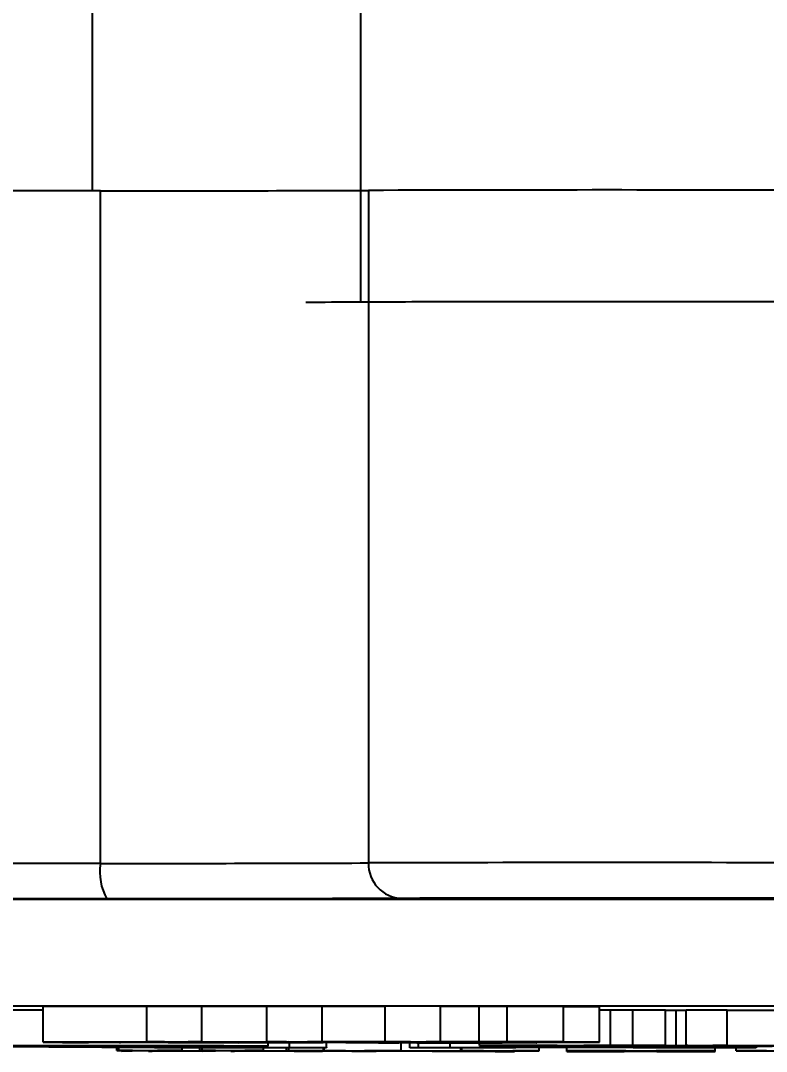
# Model space of a CAD drawing. Header units: millimetres. Extents: x 2404 to 4548, y 1024 to 2541.
# Drawn here: x 3253.95 to 3275.02, y 1179.11 to 1208.23 of the extents above; entities that cross this region are included whole.
import ezdxf

# ---------------------------------------------------------------- set-up
doc = ezdxf.new("R2010")
doc.units = ezdxf.units.MM
doc.layers.add('AM_5', color=3, linetype='Continuous', lineweight=25)
doc.styles.add('SLDTEXTSTYLE1', font='txt.shx', dxfattribs={"width": 0.7, "bigfont": 'gbcbig.shx'})
doc.dimstyles.new('SLDDIMSTYLE12$0', dxfattribs={"dimtxt": 12, "dimasz": 10, "dimexe": 0, "dimexo": 0.0625, "dimgap": 0.875, "dimtad": 1, "dimdec": 1, "dimlfac": 1.8, "dimrnd": 1e-09, "dimzin": 12, "dimdsep": 46, "dimtxsty": 'SLDTEXTSTYLE1', "dimcen": 0.09, "dimdle": 8.16, "dimclrd": 3, "dimclre": 3, "dimadec": 0, "dimazin": 3, "dimtfac": 1, "dimtdec": 1, "dimtofl": 0, "dimtmove": 0, "dimatfit": 3, "dimfxl": 0, "dimfrac": 2, "dimtolj": 1, "dimlwd": 5, "dimlwe": 5, "dimarcsym": 0})

# ---------------------------------------------------------------- blocks, each defined once
blk = doc.blocks.new('*D73')
at = {"layer": 'AM_5', "color": 3, "lineweight": 5, "transparency": 16777216}
blk.add_line((3270.29, 1420.725), (3082.297, 1420.725), dxfattribs=at)
at = {"layer": 'AM_5', "color": 3, "linetype": 'Continuous', "lineweight": 5, "transparency": 16777216}
for p, q in [((3082.297, 1410.725), (3082.297, 1189.113)), ((3224.545, 1179.113), (3082.297, 1179.113))]:
    blk.add_line(p, q, dxfattribs=at)
at = {"layer": 'AM_5', "color": 3, "transparency": 16777216}
for points in [[(3080.63, 1410.725), (3083.964, 1410.725), (3082.297, 1420.725)], [(3080.63, 1189.113), (3083.964, 1189.113), (3082.297, 1179.113)]]:
    blk.add_solid(points, dxfattribs=at)
at = {"layer": 'Defpoints', "color": 0, "transparency": 16777216}
for p in [(3270.353, 1420.725), (3082.297, 1179.113), (3224.607, 1179.113)]:
    blk.add_point(p, dxfattribs=at)
at = {"layer": 'AM_5', "color": 0, "transparency": 16777216, "insert": (3075.422, 1246.395), "char_height": 12, "attachment_point": 5, "rotation": 90, "style": 'SLDTEXTSTYLE1'}
blk.add_mtext('\\A1;245', dxfattribs=at)

msp = doc.modelspace()

# ---------------------------------------------------------------- linework, layer by layer
at = {"color": 7, "linetype": 'Continuous', "lineweight": 25}
for p, q in [((3255.977, 1203.421), (3255.977, 1234.849)), ((3263.547, 1234.111), (3263.547, 1200.277)), ((3256.204, 1184.421), (3256.204, 1203.421)), ((3263.777, 1203.435), (3263.777, 1184.435)), ((3257.512, 1180.377), (3254.584, 1180.376)), ((3254.584, 1179.376), (3254.584, 1180.376)), ((3259.071, 1180.382), (3257.512, 1180.383)), ((3257.512, 1179.383), (3257.512, 1180.383)), ((3259.071, 1179.382), (3259.071, 1180.382)), ((3260.902, 1180.378), (3259.071, 1180.378)), ((3262.464, 1180.383), (3260.902, 1180.384)), ((3260.902, 1179.384), (3260.902, 1180.384)), ((3262.464, 1179.383), (3262.464, 1180.383)), ((3264.251, 1180.38), (3262.464, 1180.379)), ((3265.808, 1180.385), (3264.251, 1180.386)), ((3264.251, 1179.386), (3264.251, 1180.386)), ((3265.808, 1179.385), (3265.808, 1180.385)), ((3266.905, 1180.381), (3265.808, 1180.38)), ((3267.691, 1180.383), (3266.905, 1180.381)), ((3266.905, 1179.381), (3266.905, 1180.381)), ((3269.288, 1180.381), (3267.691, 1180.383)), ((3267.691, 1179.383), (3267.691, 1180.383)), ((3269.288, 1179.381), (3269.288, 1180.381)), ((3270.303, 1180.373), (3269.288, 1180.375)), ((3270.303, 1179.373), (3270.303, 1180.373)), ((3270.612, 1180.276), (3270.303, 1180.276)), ((3271.247, 1180.277), (3270.612, 1180.276)), ((3270.612, 1179.276), (3270.612, 1180.276)), ((3272.172, 1180.275), (3271.247, 1180.277)), ((3271.247, 1179.277), (3271.247, 1180.277)), ((3272.172, 1179.275), (3272.172, 1180.275)), ((3272.461, 1180.268), (3272.172, 1180.268)), ((3272.75, 1180.272), (3272.461, 1180.271)), ((3272.461, 1180.271), (3272.461, 1179.271)), ((3273.906, 1180.276), (3272.75, 1180.277)), ((3272.75, 1179.277), (3272.75, 1180.277)), ((3273.906, 1179.276), (3273.906, 1180.276)), ((3275.466, 1180.272), (3273.906, 1180.272)), ((3254.584, 1179.376), (3258.056, 1179.377)), ((3255.223, 1179.375), (3254.584, 1179.376)), ((3255.133, 1179.365), (3255.133, 1179.375)), ((3255.811, 1179.376), (3255.223, 1179.375)), ((3255.513, 1179.366), (3255.513, 1179.375)), ((3258.125, 1179.376), (3255.811, 1179.376)), ((3256.181, 1179.371), (3256.181, 1179.376)), ((3256.181, 1179.371), (3256.453, 1179.371)), ((3256.453, 1179.371), (3256.453, 1179.376)), ((3256.453, 1179.371), (3256.595, 1179.369)), ((3256.595, 1179.369), (3256.595, 1179.376)), ((3256.595, 1179.369), (3268.369, 1179.374)), ((3262.112, 1179.371), (3256.667, 1179.369)), ((3256.784, 1179.367), (3256.784, 1179.369)), ((3257.512, 1179.383), (3259.071, 1179.382)), ((3258.12, 1179.365), (3258.12, 1179.369)), ((3258.12, 1179.365), (3259.155, 1179.365)), ((3259.399, 1179.373), (3258.449, 1179.372)), ((3259.071, 1179.382), (3258.678, 1179.381)), ((3258.678, 1179.381), (3258.94, 1179.378)), ((3258.94, 1179.378), (3258.94, 1179.382)), ((3258.94, 1179.378), (3261.459, 1179.379)), ((3261.529, 1179.378), (3259.009, 1179.377)), ((3259.155, 1179.365), (3259.155, 1179.369)), ((3259.155, 1179.365), (3262.492, 1179.366)), ((3262.564, 1179.365), (3259.227, 1179.364)), ((3259.227, 1179.364), (3260.093, 1179.353)), ((3260.093, 1179.353), (3259.235, 1179.352)), ((3259.399, 1179.373), (3259.399, 1179.377)), ((3260.093, 1179.353), (3260.093, 1179.364)), ((3260.902, 1179.384), (3262.464, 1179.383)), ((3260.942, 1179.265), (3260.942, 1179.364)), ((3261.545, 1179.219), (3261.545, 1179.365)), ((3262.792, 1179.374), (3261.84, 1179.373)), ((3262.464, 1179.383), (3262.058, 1179.382)), ((3262.058, 1179.382), (3262.343, 1179.379)), ((3262.492, 1179.366), (3262.112, 1179.371)), ((3262.343, 1179.379), (3262.343, 1179.383)), ((3262.343, 1179.379), (3264.793, 1179.38)), ((3264.863, 1179.379), (3262.412, 1179.378)), ((3262.586, 1179.219), (3262.586, 1179.365)), ((3262.792, 1179.374), (3262.792, 1179.378)), ((3268.51, 1179.373), (3262.995, 1179.371)), ((3262.995, 1179.371), (3263.375, 1179.366)), ((3263.375, 1179.366), (3263.375, 1179.371)), ((3263.375, 1179.366), (3266.643, 1179.367)), ((3266.92, 1179.367), (3263.447, 1179.365)), ((3264.634, 1179.352), (3263.681, 1179.35)), ((3264.251, 1179.386), (3265.808, 1179.385)), ((3264.634, 1179.352), (3264.634, 1179.366)), ((3264.696, 1179.132), (3264.696, 1179.366)), ((3264.949, 1179.218), (3264.949, 1179.366)), ((3265.145, 1179.357), (3265.145, 1179.366)), ((3265.204, 1179.357), (3265.145, 1179.357)), ((3266.137, 1179.375), (3265.189, 1179.374)), ((3265.191, 1179.218), (3265.191, 1179.357)), ((3265.808, 1179.385), (3265.405, 1179.383)), ((3265.405, 1179.383), (3265.679, 1179.38)), ((3265.679, 1179.38), (3265.679, 1179.384)), ((3265.679, 1179.38), (3266.905, 1179.381)), ((3269.288, 1179.381), (3265.749, 1179.379)), ((3266.081, 1179.22), (3266.081, 1179.366)), ((3266.137, 1179.375), (3266.137, 1179.379)), ((3266.643, 1179.367), (3266.643, 1179.372)), ((3266.643, 1179.367), (3267.138, 1179.369)), ((3266.905, 1179.381), (3267.691, 1179.383)), ((3266.913, 1179.276), (3266.913, 1179.367)), ((3267.549, 1179.359), (3266.92, 1179.367)), ((3267.138, 1179.369), (3267.138, 1179.372)), ((3267.138, 1179.369), (3268.381, 1179.368)), ((3267.691, 1179.383), (3269.288, 1179.381)), ((3268.381, 1179.368), (3267.85, 1179.366)), ((3267.85, 1179.366), (3268.479, 1179.359)), ((3267.896, 1179.369), (3268.51, 1179.373)), ((3267.896, 1179.369), (3267.896, 1179.373)), ((3268.127, 1179.369), (3267.896, 1179.369)), ((3268.369, 1179.374), (3268.369, 1179.38)), ((3268.369, 1179.374), (3268.851, 1179.376)), ((3268.479, 1179.359), (3268.479, 1179.373)), ((3268.525, 1179.358), (3268.525, 1179.38)), ((3268.851, 1179.376), (3268.851, 1179.38)), ((3268.851, 1179.376), (3270.303, 1179.373)), ((3257.731, 1179.216), (3252.164, 1179.248)), ((3254.745, 1179.248), (3259.812, 1179.221)), ((3256.665, 1179.134), (3256.665, 1179.222)), ((3256.665, 1179.134), (3256.725, 1179.135)), ((3256.869, 1179.134), (3256.665, 1179.134)), ((3256.725, 1179.135), (3256.725, 1179.222)), ((3256.725, 1179.135), (3258.512, 1179.134)), ((3256.794, 1179.116), (3256.794, 1179.134)), ((3256.794, 1179.116), (3257.098, 1179.133)), ((3257.1, 1179.116), (3256.794, 1179.116)), ((3259.206, 1179.127), (3257.1, 1179.116)), ((3257.813, 1179.133), (3257.559, 1179.121)), ((3257.559, 1179.121), (3257.661, 1179.121)), ((3257.661, 1179.121), (3259.337, 1179.129)), ((3257.661, 1179.121), (3257.661, 1179.126)), ((3262.586, 1179.216), (3257.731, 1179.216)), ((3258.453, 1179.134), (3258.299, 1179.134)), ((3258.512, 1179.134), (3258.453, 1179.134)), ((3258.512, 1179.134), (3258.512, 1179.216)), ((3259.013, 1179.133), (3259.013, 1179.216)), ((3259.013, 1179.133), (3259.073, 1179.134)), ((3259.167, 1179.133), (3259.013, 1179.133)), ((3259.073, 1179.134), (3259.073, 1179.216)), ((3259.073, 1179.134), (3260.809, 1179.133)), ((3259.092, 1179.115), (3259.308, 1179.127)), ((3259.092, 1179.115), (3259.092, 1179.126)), ((3259.399, 1179.115), (3259.092, 1179.115)), ((3259.308, 1179.127), (3259.206, 1179.127)), ((3259.337, 1179.129), (3259.447, 1179.132)), ((3262.296, 1179.131), (3259.399, 1179.115)), ((3260.161, 1179.132), (3259.886, 1179.12)), ((3259.886, 1179.12), (3259.988, 1179.12)), ((3259.988, 1179.12), (3261.93, 1179.131)), ((3259.988, 1179.12), (3259.988, 1179.125)), ((3260.749, 1179.133), (3260.597, 1179.133)), ((3260.809, 1179.133), (3260.749, 1179.133)), ((3260.809, 1179.133), (3260.809, 1179.216)), ((3261.464, 1179.132), (3261.464, 1179.216)), ((3261.464, 1179.132), (3261.523, 1179.133)), ((3261.618, 1179.132), (3261.464, 1179.132)), ((3261.523, 1179.133), (3261.523, 1179.216)), ((3261.523, 1179.133), (3262.509, 1179.133)), ((3261.545, 1179.219), (3262.586, 1179.219)), ((3261.681, 1179.114), (3261.681, 1179.128)), ((3263.969, 1179.113), (3261.681, 1179.114)), ((3261.681, 1179.114), (3261.71, 1179.114)), ((3261.71, 1179.114), (3261.71, 1179.128)), ((3261.71, 1179.114), (3261.97, 1179.114)), ((3261.93, 1179.131), (3261.976, 1179.132)), ((3261.97, 1179.114), (3261.97, 1179.129)), ((3262.475, 1179.115), (3263.124, 1179.131)), ((3262.509, 1179.133), (3262.509, 1179.216)), ((3262.509, 1179.133), (3262.511, 1179.133)), ((3262.511, 1179.216), (3262.511, 1179.133)), ((3262.511, 1179.133), (3264.696, 1179.132)), ((3262.586, 1179.219), (3262.586, 1179.216)), ((3262.995, 1179.132), (3262.791, 1179.132)), ((3262.997, 1179.132), (3262.995, 1179.132)), ((3263.638, 1179.123), (3263.307, 1179.115)), ((3263.307, 1179.115), (3263.311, 1179.115)), ((3266.707, 1179.123), (3263.638, 1179.123)), ((3263.956, 1179.131), (3263.665, 1179.124)), ((3263.665, 1179.124), (3266.734, 1179.123)), ((3263.738, 1179.114), (3263.738, 1179.123)), ((3263.738, 1179.114), (3263.998, 1179.114)), ((3263.998, 1179.114), (3263.969, 1179.113)), ((3263.998, 1179.114), (3263.998, 1179.123)), ((3264.669, 1179.132), (3264.461, 1179.132)), ((3264.696, 1179.132), (3264.669, 1179.132)), ((3264.949, 1179.217), (3264.949, 1179.218)), ((3264.949, 1179.218), (3265.191, 1179.218)), ((3267.942, 1179.217), (3264.949, 1179.217)), ((3265.582, 1179.113), (3265.582, 1179.123)), ((3265.582, 1179.113), (3265.611, 1179.114)), ((3267.87, 1179.113), (3265.582, 1179.113)), ((3265.611, 1179.114), (3265.611, 1179.123)), ((3265.611, 1179.114), (3265.871, 1179.114)), ((3265.871, 1179.114), (3265.871, 1179.123)), ((3266.081, 1179.22), (3269.234, 1179.247)), ((3266.375, 1179.114), (3266.707, 1179.123)), ((3266.375, 1179.114), (3266.375, 1179.123)), ((3266.385, 1179.131), (3266.385, 1179.217)), ((3266.385, 1179.131), (3266.412, 1179.132)), ((3266.593, 1179.131), (3266.385, 1179.131)), ((3266.412, 1179.132), (3266.412, 1179.217)), ((3266.412, 1179.132), (3268.597, 1179.132)), ((3266.734, 1179.123), (3267.025, 1179.13)), ((3267.433, 1179.275), (3266.913, 1179.276)), ((3266.913, 1179.276), (3270.612, 1179.276)), ((3267.7, 1179.228), (3266.971, 1179.222)), ((3267.029, 1179.257), (3267.029, 1179.275)), ((3267.664, 1179.255), (3267.029, 1179.257)), ((3267.144, 1179.268), (3267.144, 1179.275)), ((3267.664, 1179.267), (3267.144, 1179.268)), ((3267.144, 1179.268), (3269.109, 1179.268)), ((3267.857, 1179.13), (3267.208, 1179.114)), ((3267.208, 1179.114), (3267.212, 1179.114)), ((3267.639, 1179.113), (3267.639, 1179.125)), ((3267.639, 1179.113), (3267.899, 1179.113)), ((3271.334, 1179.228), (3267.7, 1179.228)), ((3267.7, 1179.218), (3267.7, 1179.228)), ((3267.7, 1179.218), (3267.942, 1179.218)), ((3269.557, 1179.244), (3267.861, 1179.229)), ((3267.861, 1179.229), (3271.253, 1179.229)), ((3267.899, 1179.113), (3267.87, 1179.113)), ((3267.942, 1179.218), (3267.942, 1179.228)), ((3267.942, 1179.218), (3267.942, 1179.217)), ((3268.57, 1179.131), (3268.361, 1179.131)), ((3268.597, 1179.132), (3268.57, 1179.131)), ((3268.597, 1179.132), (3268.597, 1179.228)), ((3269.109, 1179.275), (3268.82, 1179.275)), ((3269.109, 1179.267), (3269.051, 1179.267)), ((3269.109, 1179.268), (3269.109, 1179.275)), ((3269.109, 1179.259), (3269.109, 1179.267)), ((3269.234, 1179.247), (3270.444, 1179.248)), ((3269.38, 1179.132), (3269.38, 1179.228)), ((3269.38, 1179.131), (3269.38, 1179.132)), ((3269.38, 1179.132), (3273.572, 1179.132)), ((3270.576, 1179.131), (3269.38, 1179.131)), ((3269.38, 1179.113), (3269.38, 1179.131)), ((3269.38, 1179.112), (3269.38, 1179.113)), ((3269.38, 1179.113), (3270.576, 1179.113)), ((3273.572, 1179.112), (3269.38, 1179.112)), ((3269.638, 1179.244), (3269.557, 1179.244)), ((3271.253, 1179.229), (3269.638, 1179.244)), ((3272.172, 1179.275), (3269.861, 1179.275)), ((3269.861, 1179.275), (3269.861, 1179.268)), ((3269.861, 1179.268), (3270.496, 1179.268)), ((3271.825, 1179.267), (3269.861, 1179.267)), ((3269.861, 1179.267), (3269.861, 1179.259)), ((3269.861, 1179.259), (3271.825, 1179.261)), ((3270.444, 1179.248), (3270.444, 1179.267)), ((3270.444, 1179.248), (3273.516, 1179.22)), ((3270.496, 1179.268), (3270.496, 1179.275)), ((3270.496, 1179.268), (3271.016, 1179.269)), ((3270.576, 1179.113), (3270.576, 1179.131)), ((3270.612, 1179.276), (3271.247, 1179.277)), ((3271.016, 1179.269), (3271.016, 1179.275)), ((3271.016, 1179.269), (3271.825, 1179.267)), ((3271.044, 1179.114), (3271.044, 1179.13)), ((3271.247, 1179.277), (3272.172, 1179.275)), ((3271.25, 1179.218), (3271.25, 1179.228)), ((3271.25, 1179.217), (3271.25, 1179.218)), ((3271.25, 1179.218), (3271.574, 1179.218)), ((3274.729, 1179.217), (3271.25, 1179.217)), ((3272.14, 1179.221), (3271.334, 1179.228)), ((3271.574, 1179.218), (3271.574, 1179.226)), ((3271.825, 1179.268), (3271.825, 1179.275)), ((3272.346, 1179.267), (3271.825, 1179.268)), ((3271.825, 1179.268), (3278.818, 1179.268)), ((3271.825, 1179.267), (3271.825, 1179.268)), ((3271.825, 1179.261), (3271.825, 1179.267)), ((3271.825, 1179.261), (3271.883, 1179.26)), ((3271.883, 1179.268), (3271.883, 1179.26)), ((3271.907, 1179.13), (3271.907, 1179.114)), ((3273.572, 1179.131), (3272.375, 1179.131)), ((3272.375, 1179.113), (3272.375, 1179.131)), ((3272.375, 1179.113), (3273.572, 1179.113)), ((3272.461, 1179.262), (3272.403, 1179.265)), ((3272.403, 1179.265), (3273.155, 1179.264)), ((3272.403, 1179.251), (3272.403, 1179.265)), ((3272.403, 1179.251), (3272.461, 1179.254)), ((3273.155, 1179.252), (3272.403, 1179.251)), ((3272.461, 1179.271), (3272.808, 1179.272)), ((3273.155, 1179.27), (3272.461, 1179.271)), ((3272.461, 1179.254), (3272.461, 1179.262)), ((3272.75, 1179.277), (3273.906, 1179.276)), ((3273.617, 1179.271), (3273.155, 1179.27)), ((3273.155, 1179.264), (3273.155, 1179.27)), ((3273.155, 1179.264), (3274.831, 1179.264)), ((3274.484, 1179.263), (3273.155, 1179.263)), ((3273.155, 1179.263), (3273.155, 1179.252)), ((3273.906, 1179.276), (3273.501, 1179.276)), ((3273.501, 1179.276), (3273.501, 1179.272)), ((3273.501, 1179.272), (3275.524, 1179.272)), ((3273.516, 1179.22), (3273.516, 1179.263)), ((3273.572, 1179.132), (3273.572, 1179.217)), ((3273.572, 1179.132), (3273.572, 1179.131)), ((3273.572, 1179.113), (3273.572, 1179.131)), ((3273.572, 1179.113), (3273.572, 1179.112)), ((3278.471, 1179.271), (3273.617, 1179.271)), ((3275.119, 1179.268), (3273.733, 1179.268)), ((3274.16, 1179.132), (3274.16, 1179.217)), ((3274.197, 1179.131), (3274.16, 1179.132)), ((3274.16, 1179.132), (3276.582, 1179.132)), ((3274.505, 1179.131), (3274.197, 1179.131)), ((3274.484, 1179.253), (3274.484, 1179.263)), ((3275.177, 1179.254), (3274.484, 1179.253)), ((3274.487, 1179.218), (3274.487, 1179.253)), ((3274.487, 1179.218), (3274.729, 1179.218)), ((3274.729, 1179.218), (3274.729, 1179.253)), ((3274.729, 1179.218), (3274.729, 1179.217)), ((3274.831, 1179.264), (3275.119, 1179.268)), ((3274.831, 1179.264), (3274.831, 1179.268))]:
    msp.add_line(p, q, dxfattribs=at)
at = {"color": 7, "linetype": 'Continuous', "lineweight": 25, "flags": 128}
for points in [[(3256.204, 1203.421), (3250.879, 1203.419), (3245.644, 1203.415), (3240.525, 1203.411), (3235.546, 1203.407), (3230.728, 1203.401), (3226.095, 1203.395), (3221.668, 1203.388), (3217.468, 1203.381), (3213.515, 1203.373), (3209.825, 1203.364), (3206.418, 1203.355), (3203.307, 1203.346), (3200.509, 1203.336), (3198.036, 1203.325), (3195.898, 1203.315), (3194.108, 1203.304)], [(3256.204, 1184.421), (3250.945, 1184.419), (3245.775, 1184.416), (3240.716, 1184.412), (3235.792, 1184.407), (3231.025, 1184.402), (3226.437, 1184.396), (3222.049, 1184.389), (3217.879, 1184.382), (3213.948, 1184.374), (3210.273, 1184.365), (3206.871, 1184.357), (3203.756, 1184.347), (3200.944, 1184.337), (3198.446, 1184.327), (3196.275, 1184.317), (3194.439, 1184.306), (3192.948, 1184.295), (3191.808, 1184.284)], [(3298.751, 1183.393), (3294.047, 1183.397), (3289.226, 1183.4), (3284.311, 1183.403), (3279.328, 1183.405), (3274.301, 1183.406), (3269.255, 1183.406), (3264.215, 1183.405), (3259.207, 1183.404), (3254.255, 1183.402), (3249.385, 1183.399)], [(3275.02, 1183.424), (3274.194, 1183.421), (3273.117, 1183.42), (3271.863, 1183.419), (3270.517, 1183.418), (3269.171, 1183.419), (3267.917, 1183.42), (3266.84, 1183.421), (3266.014, 1183.424), (3265.494, 1183.426), (3265.317, 1183.429), (3265.494, 1183.432), (3266.014, 1183.435), (3266.84, 1183.437), (3267.917, 1183.439), (3269.171, 1183.44), (3270.517, 1183.44), (3271.863, 1183.44), (3273.117, 1183.439), (3274.194, 1183.437), (3275.02, 1183.435)]]:
    msp.add_lwpolyline(points, dxfattribs=at)
at = {"color": 7, "linetype": 'Continuous', "lineweight": 25}
for centre, radius, start, end in [((3256.644, 3078.507), 1875.085, 269.986579, 270.217963), ((3270.517, -788.868), 1992.314, 89.806162, 90.193839), ((3257.747, 1184.18), 1.561, 171.0968, 209.1481), ((3256.644, 3059.507), 1875.085, 269.986579, 270.217963), ((3264.747, 1184.404), 0.971, 178.1826, 267.9964), ((3270.517, -807.868), 1992.314, 89.806162, 90.193839)]:
    msp.add_arc(centre, radius, start, end, dxfattribs=at)
for points, knots in [([(3263.547, 1200.277), (3263.226, 1200.275), (3262.842, 1200.273), (3262.128, 1200.271), (3262.01, 1200.271)], [0, 0, 0, 0, 0.8349467, 1, 1, 1, 1]), ([(3256.383, 1183.419), (3253.887, 1183.418), (3248.85, 1183.416), (3241.473, 1183.41), (3234.231, 1183.403), (3227.252, 1183.395), (3220.649, 1183.384), (3214.555, 1183.373), (3209.063, 1183.36), (3204.251, 1183.345), (3200.188, 1183.33), (3196.919, 1183.315), (3194.38, 1183.299), (3193.318, 1183.288), (3192.792, 1183.283)], [0, 0, 0, 0, 0.079959, 0.161371, 0.244142, 0.328893, 0.414217, 0.5, 0.585778, 0.671102, 0.755858, 0.838624, 0.920039, 1, 1, 1, 1]), ([(3264.713, 1183.434), (3264.322, 1183.432), (3263.527, 1183.428), (3261.537, 1183.424), (3259.123, 1183.421), (3257.286, 1183.42), (3256.383, 1183.419)], [0, 0, 0, 0, 0.245796, 0.5, 0.754204, 1, 1, 1, 1]), ([(3276.321, 1183.434), (3276.057, 1183.435), (3275.516, 1183.438), (3274.098, 1183.44), (3272.381, 1183.442), (3270.517, 1183.443), (3268.653, 1183.442), (3266.936, 1183.44), (3265.518, 1183.438), (3264.977, 1183.435), (3264.713, 1183.434)], [0, 0, 0, 0, 0.122089, 0.25, 0.377911, 0.5, 0.622089, 0.75, 0.877911, 1, 1, 1, 1]), ([(3202.071, 1180.255), (3202.119, 1180.259), (3202.226, 1180.267), (3203.095, 1180.28), (3204.576, 1180.293), (3206.752, 1180.307), (3209.582, 1180.32), (3213.096, 1180.333), (3217.25, 1180.345), (3221.994, 1180.357), (3227.255, 1180.367), (3232.947, 1180.376), (3238.97, 1180.383), (3245.193, 1180.389), (3251.558, 1180.394), (3257.911, 1180.397), (3264.25, 1180.399), (3270.517, 1180.4), (3276.784, 1180.399), (3283.123, 1180.397), (3289.475, 1180.394), (3295.841, 1180.389), (3302.064, 1180.383), (3308.087, 1180.376), (3313.779, 1180.367), (3319.04, 1180.357), (3323.784, 1180.345), (3327.938, 1180.333), (3331.452, 1180.32), (3334.282, 1180.307), (3336.457, 1180.293), (3337.939, 1180.28), (3338.81, 1180.267), (3338.917, 1180.259), (3338.965, 1180.255)], [0, 0, 0, 0, 0.023828, 0.053273, 0.084485, 0.115699, 0.147957, 0.180726, 0.213842, 0.247136, 0.28043, 0.313546, 0.346314, 0.378573, 0.409785, 0.440999, 0.470442, 0.499888, 0.529332, 0.558778, 0.58999, 0.621203, 0.653462, 0.68623, 0.719347, 0.752641, 0.785934, 0.819051, 0.851819, 0.884078, 0.915289, 0.946503, 0.975948, 1, 1, 1, 1]), ([(3254.584, 1180.28), (3254.476, 1180.28), (3254.056, 1180.28), (3253.616, 1180.28), (3253.288, 1180.28)], [0, 0, 0, 0, 0.254888, 1, 1, 1, 1]), ([(3255.133, 1179.365), (3255.137, 1179.365), (3255.15, 1179.365), (3255.319, 1179.366), (3255.452, 1179.366), (3255.513, 1179.366)], [0, 0, 0, 0, 0.206018, 0.636041, 1, 1, 1, 1]), ([(3255.829, 1179.364), (3255.748, 1179.364), (3255.598, 1179.364), (3255.389, 1179.364), (3255.248, 1179.365), (3255.156, 1179.365), (3255.139, 1179.365), (3255.133, 1179.365)], [0, 0, 0, 0, 0.281585, 0.522569, 0.762523, 0.925805, 1, 1, 1, 1]), ([(3255.513, 1179.366), (3255.64, 1179.367), (3255.983, 1179.368), (3256.128, 1179.369), (3256.167, 1179.371), (3256.181, 1179.371)], [0, 0, 0, 0, 0.268239, 0.722981, 1, 1, 1, 1]), ([(3256.736, 1179.366), (3256.71, 1179.366), (3256.657, 1179.365), (3256.392, 1179.365), (3256.122, 1179.364), (3255.883, 1179.364), (3255.829, 1179.364)], [0, 0, 0, 0, 0.194719, 0.390632, 0.863045, 1, 1, 1, 1]), ([(3256.667, 1179.369), (3256.72, 1179.368), (3256.789, 1179.367), (3256.767, 1179.367), (3256.763, 1179.367)], [0, 0, 0, 0, 0.784657, 1, 1, 1, 1]), ([(3258.056, 1179.377), (3257.997, 1179.378), (3257.887, 1179.379), (3257.708, 1179.381), (3257.577, 1179.382), (3257.512, 1179.383)], [0, 0, 0, 0, 0.361759, 0.680808, 1, 1, 1, 1]), ([(3259.235, 1179.352), (3259.142, 1179.353), (3258.957, 1179.356), (3258.598, 1179.36), (3258.291, 1179.364), (3258.12, 1179.365)], [0, 0, 0, 0, 0.307881, 0.615778, 1, 1, 1, 1]), ([(3258.449, 1179.372), (3258.412, 1179.372), (3258.35, 1179.373), (3258.235, 1179.375), (3258.162, 1179.376), (3258.125, 1179.376)], [0, 0, 0, 0, 0.437947, 0.718933, 1, 1, 1, 1]), ([(3259.009, 1179.377), (3259.039, 1179.376), (3259.1, 1179.376), (3259.224, 1179.374), (3259.331, 1179.373), (3259.399, 1179.373)], [0, 0, 0, 0, 0.267337, 0.534687, 1, 1, 1, 1]), ([(3261.459, 1179.379), (3261.401, 1179.379), (3261.289, 1179.381), (3261.105, 1179.383), (3260.97, 1179.384), (3260.902, 1179.384)], [0, 0, 0, 0, 0.353076, 0.676475, 1, 1, 1, 1]), ([(3261.84, 1179.373), (3261.796, 1179.374), (3261.731, 1179.375), (3261.619, 1179.377), (3261.559, 1179.377), (3261.529, 1179.378)], [0, 0, 0, 0, 0.499817, 0.749886, 1, 1, 1, 1]), ([(3262.412, 1179.378), (3262.443, 1179.378), (3262.503, 1179.377), (3262.62, 1179.376), (3262.727, 1179.375), (3262.792, 1179.374)], [0, 0, 0, 0, 0.278089, 0.556193, 1, 1, 1, 1]), ([(3263.681, 1179.35), (3263.584, 1179.352), (3263.389, 1179.355), (3263.007, 1179.36), (3262.729, 1179.363), (3262.564, 1179.365)], [0, 0, 0, 0, 0.289421, 0.578839, 1, 1, 1, 1]), ([(3263.447, 1179.365), (3263.563, 1179.364), (3263.794, 1179.361), (3264.172, 1179.357), (3264.469, 1179.353), (3264.634, 1179.352)], [0, 0, 0, 0, 0.3079389, 0.6158743, 1, 1, 1, 1]), ([(3264.793, 1179.38), (3264.735, 1179.38), (3264.624, 1179.382), (3264.444, 1179.384), (3264.316, 1179.385), (3264.251, 1179.386)], [0, 0, 0, 0, 0.361832, 0.680859, 1, 1, 1, 1]), ([(3265.189, 1179.374), (3265.149, 1179.375), (3265.083, 1179.376), (3264.969, 1179.378), (3264.898, 1179.378), (3264.863, 1179.379)], [0, 0, 0, 0, 0.437841, 0.718884, 1, 1, 1, 1]), ([(3265.145, 1179.357), (3265.478, 1179.357), (3266.051, 1179.357), (3266.706, 1179.358), (3267.11, 1179.358), (3267.318, 1179.358), (3267.459, 1179.358), (3267.537, 1179.358), (3267.569, 1179.359), (3267.556, 1179.359), (3267.549, 1179.359)], [0, 0, 0, 0, 0.358025, 0.615683, 0.704922, 0.795041, 0.841826, 0.888488, 0.9407, 1, 1, 1, 1]), ([(3267.416, 1179.355), (3267.384, 1179.355), (3267.32, 1179.355), (3266.963, 1179.356), (3266.256, 1179.356), (3265.6, 1179.357), (3265.204, 1179.357)], [0, 0, 0, 0, 0.10724, 0.21472, 0.525104, 1, 1, 1, 1]), ([(3265.749, 1179.379), (3265.778, 1179.379), (3265.836, 1179.378), (3265.959, 1179.377), (3266.068, 1179.376), (3266.137, 1179.375)], [0, 0, 0, 0, 0.267397, 0.53481, 1, 1, 1, 1]), ([(3268.479, 1179.359), (3268.505, 1179.358), (3268.557, 1179.358), (3268.417, 1179.357), (3268.057, 1179.355), (3267.668, 1179.355), (3267.416, 1179.355)], [0, 0, 0, 0, 0.211302, 0.416468, 0.621501, 1, 1, 1, 1]), ([(3270.303, 1179.373), (3270.085, 1179.373), (3269.61, 1179.373), (3268.878, 1179.371), (3268.419, 1179.37), (3268.127, 1179.369)], [0, 0, 0, 0, 0.234297, 0.511813, 1, 1, 1, 1]), ([(3251.663, 1179.278), (3252.332, 1179.277), (3253.678, 1179.277), (3255.486, 1179.276), (3256.806, 1179.274), (3257.73, 1179.27), (3258.037, 1179.267), (3258.06, 1179.265), (3258.065, 1179.264)], [0, 0, 0, 0, 0.196061, 0.394111, 0.547436, 0.700125, 0.928087, 1, 1, 1, 1]), ([(3258.065, 1179.264), (3258.035, 1179.263), (3257.974, 1179.26), (3257.291, 1179.256), (3255.943, 1179.253), (3254.258, 1179.251), (3252.91, 1179.25), (3252.132, 1179.25), (3252.01, 1179.25)], [0, 0, 0, 0, 0.200351, 0.402646, 0.59747, 0.766762, 0.96323, 1, 1, 1, 1]), ([(3252.613, 1179.28), (3253.282, 1179.28), (3254.517, 1179.28), (3256.284, 1179.279), (3257.947, 1179.278), (3259.466, 1179.275), (3260.612, 1179.271), (3260.92, 1179.268), (3260.938, 1179.265), (3260.942, 1179.265)], [0, 0, 0, 0, 0.160365, 0.296332, 0.431737, 0.589347, 0.747826, 0.949128, 1, 1, 1, 1]), ([(3260.942, 1179.265), (3260.915, 1179.263), (3260.855, 1179.26), (3260.071, 1179.255), (3258.359, 1179.251), (3256.511, 1179.249), (3255.232, 1179.248), (3254.745, 1179.248)], [0, 0, 0, 0, 0.183074, 0.416875, 0.642834, 0.864166, 1, 1, 1, 1]), ([(3257.098, 1179.133), (3257.11, 1179.133), (3257.126, 1179.134), (3257.079, 1179.134), (3257.021, 1179.134), (3256.945, 1179.134), (3256.894, 1179.134), (3256.869, 1179.134)], [0, 0, 0, 0, 0.409045, 0.568709, 0.729731, 0.871998, 1, 1, 1, 1]), ([(3258.299, 1179.134), (3258.234, 1179.134), (3258.134, 1179.134), (3258.002, 1179.134), (3257.915, 1179.134), (3257.847, 1179.133), (3257.826, 1179.133), (3257.813, 1179.133)], [0, 0, 0, 0, 0.286948, 0.445283, 0.603611, 0.766841, 1, 1, 1, 1]), ([(3259.447, 1179.132), (3259.454, 1179.132), (3259.466, 1179.133), (3259.409, 1179.133), (3259.311, 1179.133), (3259.212, 1179.133), (3259.167, 1179.133)], [0, 0, 0, 0, 0.280717, 0.477013, 0.764436, 1, 1, 1, 1]), ([(3259.812, 1179.221), (3259.982, 1179.221), (3260.247, 1179.22), (3260.919, 1179.219), (3261.325, 1179.219), (3261.545, 1179.219)], [0, 0, 0, 0, 0.454509, 0.703285, 1, 1, 1, 1]), ([(3260.597, 1179.133), (3260.55, 1179.133), (3260.474, 1179.133), (3260.366, 1179.133), (3260.29, 1179.133), (3260.218, 1179.132), (3260.182, 1179.132), (3260.165, 1179.132), (3260.161, 1179.132)], [0, 0, 0, 0, 0.219728, 0.360437, 0.501962, 0.629609, 0.910972, 1, 1, 1, 1]), ([(3261.971, 1179.132), (3261.971, 1179.132), (3261.97, 1179.132), (3261.928, 1179.132), (3261.849, 1179.132), (3261.742, 1179.132), (3261.658, 1179.132), (3261.618, 1179.132)], [0, 0, 0, 0, 0.063168, 0.286153, 0.501453, 0.758451, 1, 1, 1, 1]), ([(3261.97, 1179.114), (3262.062, 1179.114), (3262.192, 1179.114), (3262.341, 1179.114), (3262.417, 1179.115), (3262.46, 1179.115), (3262.47, 1179.115), (3262.475, 1179.115)], [0, 0, 0, 0, 0.3758207, 0.5238074, 0.6720575, 0.8532035, 1, 1, 1, 1]), ([(3262.791, 1179.132), (3262.735, 1179.132), (3262.628, 1179.132), (3262.482, 1179.132), (3262.37, 1179.131), (3262.321, 1179.131), (3262.296, 1179.131)], [0, 0, 0, 0, 0.2469872, 0.468153, 0.7284619, 1, 1, 1, 1]), ([(3263.123, 1179.131), (3263.124, 1179.131), (3263.126, 1179.131), (3263.095, 1179.132), (3263.043, 1179.132), (3263.007, 1179.132), (3262.997, 1179.132)], [0, 0, 0, 0, 0.177122, 0.589108, 0.884827, 1, 1, 1, 1]), ([(3263.318, 1179.115), (3263.331, 1179.115), (3263.357, 1179.114), (3263.441, 1179.114), (3263.568, 1179.114), (3263.674, 1179.114), (3263.738, 1179.114)], [0, 0, 0, 0, 0.204883, 0.408937, 0.643499, 1, 1, 1, 1]), ([(3264.461, 1179.132), (3264.391, 1179.132), (3264.275, 1179.132), (3264.132, 1179.132), (3264.04, 1179.131), (3263.977, 1179.131), (3263.964, 1179.131), (3263.956, 1179.131)], [0, 0, 0, 0, 0.290077, 0.48445, 0.638173, 0.79153, 1, 1, 1, 1]), ([(3265.191, 1179.218), (3265.315, 1179.218), (3265.525, 1179.219), (3265.781, 1179.219), (3265.966, 1179.219), (3266.041, 1179.22), (3266.073, 1179.22), (3266.081, 1179.22)], [0, 0, 0, 0, 0.268165, 0.456817, 0.645375, 0.906381, 1, 1, 1, 1]), ([(3265.871, 1179.114), (3265.963, 1179.114), (3266.092, 1179.114), (3266.242, 1179.114), (3266.318, 1179.114), (3266.361, 1179.114), (3266.371, 1179.114), (3266.375, 1179.114)], [0, 0, 0, 0, 0.375821, 0.523807, 0.672057, 0.853203, 1, 1, 1, 1]), ([(3267.021, 1179.131), (3267.022, 1179.131), (3267.023, 1179.131), (3266.984, 1179.131), (3266.922, 1179.131), (3266.807, 1179.131), (3266.693, 1179.131), (3266.61, 1179.131), (3266.593, 1179.131)], [0, 0, 0, 0, 0.132198, 0.30903, 0.458399, 0.607839, 0.921168, 1, 1, 1, 1]), ([(3266.971, 1179.222), (3266.961, 1179.222), (3266.94, 1179.222), (3266.906, 1179.221), (3266.897, 1179.221), (3266.89, 1179.22)], [0, 0, 0, 0, 0.2502199, 0.5005081, 1, 1, 1, 1]), ([(3266.89, 1179.22), (3266.899, 1179.22), (3266.913, 1179.22), (3266.992, 1179.219), (3267.089, 1179.219), (3267.243, 1179.219), (3267.453, 1179.218), (3267.614, 1179.218), (3267.7, 1179.218)], [0, 0, 0, 0, 0.284135, 0.450473, 0.560568, 0.671794, 0.825494, 1, 1, 1, 1]), ([(3267.029, 1179.257), (3267.377, 1179.258), (3267.9, 1179.258), (3268.592, 1179.258), (3268.937, 1179.259), (3269.109, 1179.259)], [0, 0, 0, 0, 0.499885, 0.749929, 1, 1, 1, 1]), ([(3267.219, 1179.114), (3267.232, 1179.114), (3267.258, 1179.114), (3267.342, 1179.114), (3267.469, 1179.113), (3267.575, 1179.113), (3267.639, 1179.113)], [0, 0, 0, 0, 0.204883, 0.408937, 0.643499, 1, 1, 1, 1]), ([(3268.82, 1179.275), (3268.654, 1179.275), (3268.337, 1179.275), (3267.872, 1179.275), (3267.58, 1179.275), (3267.433, 1179.275)], [0, 0, 0, 0, 0.35686, 0.67714, 1, 1, 1, 1]), ([(3269.051, 1179.267), (3268.885, 1179.267), (3268.568, 1179.267), (3268.104, 1179.267), (3267.811, 1179.267), (3267.664, 1179.267)], [0, 0, 0, 0, 0.35686, 0.67714, 1, 1, 1, 1]), ([(3271.883, 1179.26), (3271.286, 1179.26), (3270.267, 1179.259), (3268.802, 1179.257), (3268.045, 1179.256), (3267.664, 1179.255)], [0, 0, 0, 0, 0.41234, 0.704495, 1, 1, 1, 1]), ([(3268.361, 1179.131), (3268.292, 1179.131), (3268.176, 1179.131), (3268.033, 1179.131), (3267.941, 1179.131), (3267.878, 1179.13), (3267.865, 1179.13), (3267.857, 1179.13)], [0, 0, 0, 0, 0.290077, 0.48445, 0.638173, 0.79153, 1, 1, 1, 1]), ([(3271.044, 1179.13), (3271.041, 1179.13), (3271.037, 1179.13), (3270.977, 1179.131), (3270.899, 1179.131), (3270.763, 1179.131), (3270.653, 1179.131), (3270.576, 1179.131)], [0, 0, 0, 0, 0.250411, 0.398556, 0.54744, 0.686236, 1, 1, 1, 1]), ([(3270.576, 1179.113), (3270.666, 1179.113), (3270.791, 1179.113), (3270.932, 1179.113), (3271.005, 1179.114), (3271.041, 1179.114), (3271.043, 1179.114), (3271.044, 1179.114)], [0, 0, 0, 0, 0.364031, 0.510061, 0.655864, 0.843841, 1, 1, 1, 1]), ([(3271.574, 1179.218), (3271.661, 1179.218), (3271.802, 1179.218), (3271.97, 1179.219), (3272.077, 1179.219), (3272.15, 1179.219), (3272.201, 1179.219), (3272.214, 1179.219), (3272.221, 1179.22)], [0, 0, 0, 0, 0.25713, 0.418126, 0.515419, 0.613557, 0.771961, 1, 1, 1, 1]), ([(3272.375, 1179.131), (3272.305, 1179.131), (3272.189, 1179.131), (3272.051, 1179.131), (3271.966, 1179.13), (3271.915, 1179.13), (3271.91, 1179.13), (3271.907, 1179.13)], [0, 0, 0, 0, 0.2944044, 0.4877252, 0.6436082, 0.7993468, 1, 1, 1, 1]), ([(3271.907, 1179.114), (3271.911, 1179.114), (3271.916, 1179.114), (3271.974, 1179.113), (3272.069, 1179.113), (3272.207, 1179.113), (3272.315, 1179.113), (3272.375, 1179.113)], [0, 0, 0, 0, 0.210223, 0.375759, 0.542534, 0.746796, 1, 1, 1, 1]), ([(3272.221, 1179.22), (3272.22, 1179.22), (3272.217, 1179.22), (3272.202, 1179.22), (3272.165, 1179.221), (3272.14, 1179.221)], [0, 0, 0, 0, 0.25103, 0.502225, 1, 1, 1, 1]), ([(3273.733, 1179.268), (3273.566, 1179.268), (3273.249, 1179.268), (3272.785, 1179.267), (3272.492, 1179.267), (3272.346, 1179.267)], [0, 0, 0, 0, 0.35686, 0.67714, 1, 1, 1, 1]), ([(3272.806, 1179.273), (3272.805, 1179.273), (3272.802, 1179.274), (3272.787, 1179.276), (3272.762, 1179.277), (3272.75, 1179.277)], [0, 0, 0, 0, 0.333361, 0.666606, 1, 1, 1, 1]), ([(3273.516, 1179.22), (3273.558, 1179.22), (3273.642, 1179.22), (3273.828, 1179.219), (3274.088, 1179.219), (3274.315, 1179.218), (3274.449, 1179.218), (3274.487, 1179.218)], [0, 0, 0, 0, 0.25387, 0.509596, 0.715202, 0.920342, 1, 1, 1, 1]), ([(3275.018, 1179.13), (3275.005, 1179.13), (3274.985, 1179.131), (3274.903, 1179.131), (3274.809, 1179.131), (3274.67, 1179.131), (3274.567, 1179.131), (3274.505, 1179.131)], [0, 0, 0, 0, 0.282665, 0.424863, 0.567605, 0.744514, 1, 1, 1, 1])]:
    msp.add_open_spline(points, degree=3, knots=knots, dxfattribs=at)
msp.add_open_spline([(3277.642, 1200.277), (3277.318, 1200.278), (3276.668, 1200.281), (3274.956, 1200.285), (3272.887, 1200.287), (3270.595, 1200.288), (3268.302, 1200.287), (3266.233, 1200.285), (3264.522, 1200.281), (3263.872, 1200.278), (3263.547, 1200.277)], degree=3, dxfattribs=at)

# ---------------------------------------------------------------- dimensions: what is measured, and where the dimension line sits
at = {"layer": 'AM_5'}
dim = msp.add_linear_dim(base=(3082.297, 1179.113), p1=(3270.353, 1420.725), p2=(3224.607, 1179.113), angle=90, text='245', dimstyle='SLDDIMSTYLE12$0', override={"dimlfac": 1}, dxfattribs=at)
dim.commit()
dim.dimension.update_dxf_attribs({"geometry": '*D73', "text_midpoint": (3082.297, 1246.395), "dimtype": 160})

doc.saveas('drawing.dxf')
